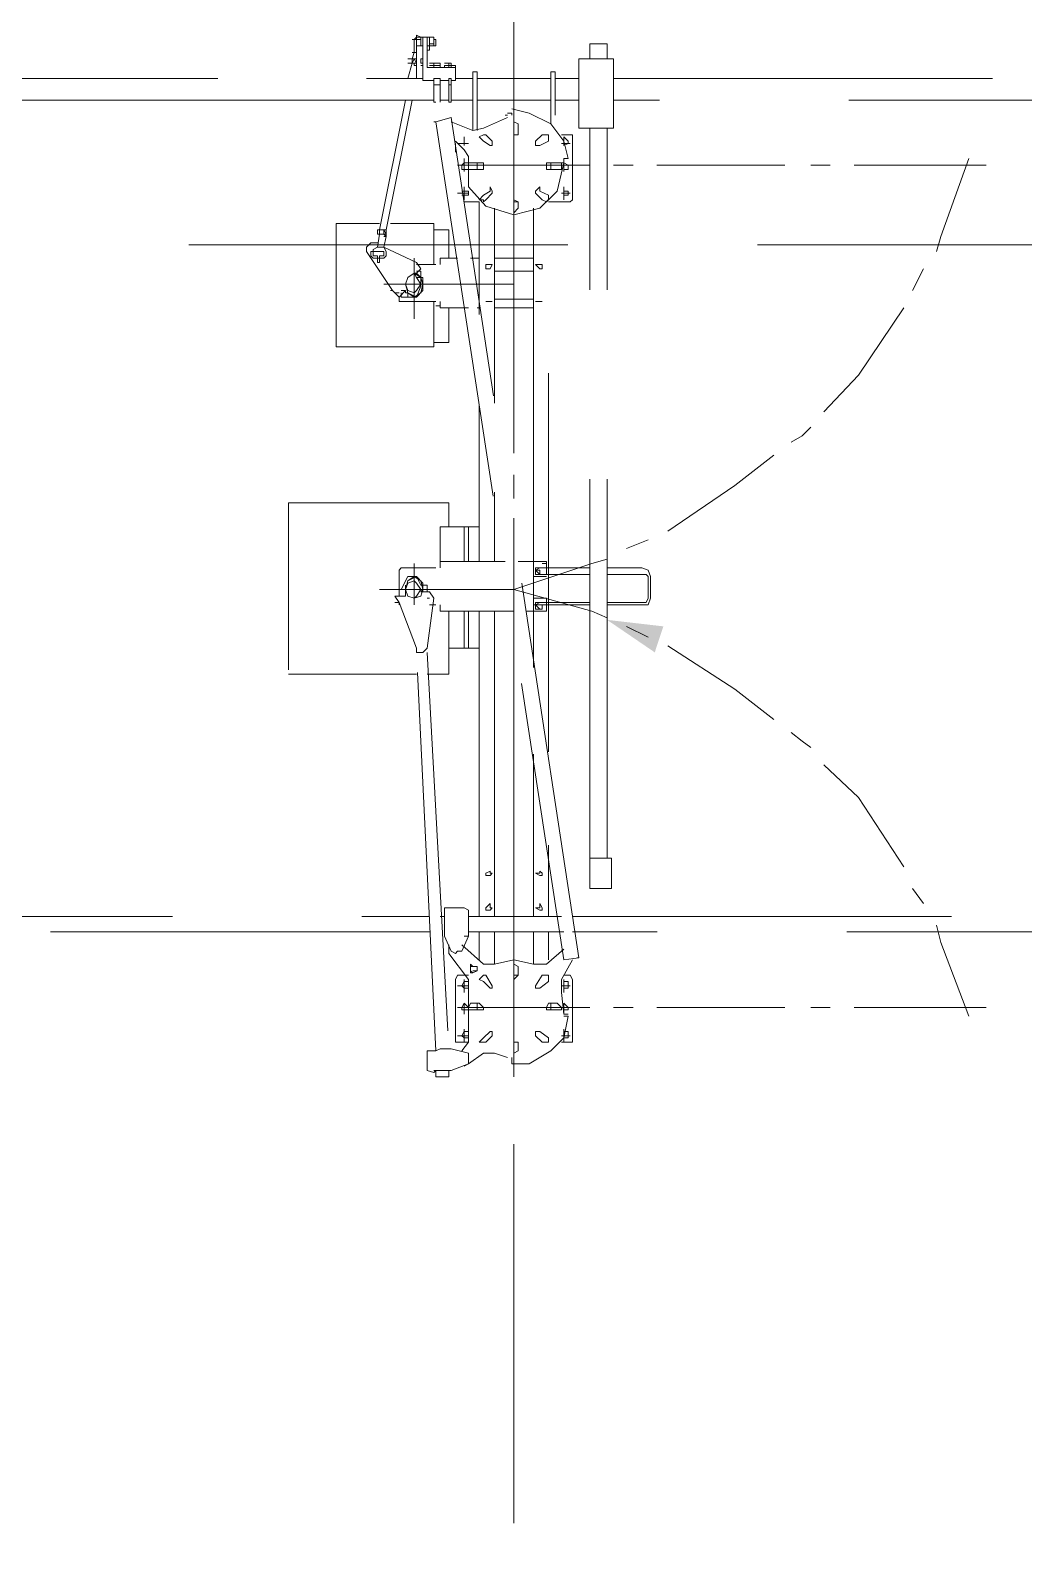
# Model space of a CAD drawing. Header units: millimetres. Extents: x 37084 to 180780, y -153145 to -16322.
# Drawn here: x 55059 to 58008, y -51092 to -46598 of the extents above; entities that cross this region are included whole.
import ezdxf

# ---------------------------------------------------------------- set-up
doc = ezdxf.new("R2010")
doc.units = ezdxf.units.MM
doc.header["$MEASUREMENT"] = 0
doc.linetypes.add('HIDDEN', pattern=[0.375, 0.25, -0.125])
doc.layers.add('1_Tuonglai', color=6, linetype='HIDDEN')

# ---------------------------------------------------------------- blocks, each defined once
blk = doc.blocks.new('MC DUOG VONG 22kV')
at = {"linetype": 'ByBlock', "lineweight": -2, "ltscale": 4500}
blk.add_hatch(color=0, dxfattribs=at).paths.add_polyline_path([(475480.8, 70730.4), (475558, 70704.7), (475461.5, 70563.2)])
at = {"color": 0, "linetype": 'ByBlock', "lineweight": -2, "ltscale": 4500}
blk.add_line((470268.4, 70286.6), (526308.9, 70286.6), dxfattribs=at)
at = {"color": 0, "linetype": 'ByBlock', "lineweight": -2, "ltscale": 4500, "elevation": 0}
for points in [[(473918.1, 74093.7), (473918.1, 70582.5)], [(476342.5, 70460.3), (476342.5, 74087.3)], [(476387.5, 74087.3), (476387.5, 70460.3)], [(473853.8, 70582.5), (473853.8, 74016.6)], [(474111, 71688.6), (474111, 71296.3)], [(476612.6, 71688.6), (476612.6, 71296.3)], [(474091.7, 71637.2), (474323.2, 71553.6), (474368.2, 71540.7)], [(476368.2, 71540.7), (476419.7, 71553.6), (476638.3, 71637.2)], [(474419.7, 71502.1), (474484, 71470)], [(476258.9, 71470), (476303.9, 71502.1)], [(474535.4, 71444.2), (474734.8, 71309.2), (474844.1, 71206.3)], [(475892.4, 71206.3), (475988.8, 71309.2), (476194.6, 71444.2)], [(474111, 71225.6), (474111, 71167.7)], [(476612.6, 71225.6), (476612.6, 71167.7)], [(474889.1, 71167.7), (474914.9, 71142), (474934.2, 71109.8)], [(475795.9, 71109.8), (475821.6, 71142), (475840.9, 71167.7)], [(474111, 71090.5), (474111, 70711.1)], [(476612.6, 71090.5), (476612.6, 70711.1)], [(474972.7, 71058.4), (475062.8, 70942.6), (475197.8, 70743.3)], [(475538.7, 70743.3), (475667.3, 70942.6), (475757.3, 71058.4)], [(475223.5, 70685.4), (475249.3, 70621.1)], [(475307.1, 70666.1), (475313.6, 70685.4), (475332.9, 70691.8)], [(475326.4, 70666.1), (475326.4, 70679), (475332.9, 70685.4)], [(475326.4, 70666.1), (475326.4, 70679), (475332.9, 70685.4)], [(475332.9, 70691.8), (475397.2, 70691.8)], [(475332.9, 70685.4), (475397.2, 70685.4)], [(475332.9, 70685.4), (475397.2, 70685.4)], [(475397.2, 70691.8), (475416.5, 70685.4), (475416.5, 70666.1)], [(475397.2, 70685.4), (475410, 70679), (475410, 70666.1)], [(475397.2, 70685.4), (475410, 70679), (475410, 70666.1)], [(475480.8, 70621.1), (475512.9, 70685.4)], [(474111, 70640.4), (474111, 70582.5)], [(475307.1, 70563.2), (475307.1, 70666.1)], [(475326.4, 70666.1), (475326.4, 70563.2)], [(475410, 70563.2), (475410, 70666.1)], [(475416.5, 70563.2), (475416.5, 70666.1)], [(476612.6, 70640.4), (476612.6, 70582.5)], [(473795.9, 70563.2), (473750.9, 70563.2), (473750.9, 70511.8), (473795.9, 70511.8)], [(473795.9, 70492.5), (473795.9, 70582.5)], [(473795.9, 70582.5), (474001.7, 70582.5), (474001.7, 70479.6), (473795.9, 70479.6), (473795.9, 70582.5)], [(476168.9, 70563.2), (474001.7, 70563.2)], [(475281.4, 70563.2), (475294.3, 70518.2), (475371.5, 70286.7)], [(475371.5, 70286.7), (475435.8, 70518.2), (475455.1, 70563.2)], [(476168.9, 70576.1), (476258.9, 70576.1), (476258.9, 70511.8), (476168.9, 70511.8), (476168.9, 70576.1)], [(476168.9, 70511.8), (474001.7, 70511.8)], [(474111, 70511.8), (474111, 70119.5)], [(475307.1, 70383.1), (475307.1, 70511.8)], [(475326.4, 70511.8), (475326.4, 70383.1)], [(475410, 70383.1), (475410, 70511.8)], [(475416.5, 70383.1), (475416.5, 70511.8)], [(476612.6, 70511.8), (476612.6, 70119.5)], [(473853.8, 70408.9), (473853.8, 70479.6)], [(473918.1, 70479.6), (473918.1, 70408.9)], [(476464.7, 70479.6), (473969.5, 70100.2)], [(474220.3, 70453.9), (474213.9, 70460.3), (474021, 70460.3), (474021, 70453.9)], [(476471.1, 70434.6), (476464.7, 70479.6)], [(476464.7, 70479.6), (476464.7, 70473.2)], [(476631.9, 70447.4), (476631.9, 70434.6), (476567.6, 70428.2), (476529, 70428.2), (476471.1, 70460.3)], [(476715.5, 70453.9), (476715.5, 70460.3), (476529, 70460.3), (476516.1, 70453.9)], [(473943.8, 70280.2), (473956.7, 70331.7), (473988.8, 70396), (474040.3, 70434.6), (474091.7, 70447.4)], [(473969.5, 70100.2), (473982.4, 70055.2), (476471.1, 70434.6)], [(474021, 70428.2), (474021, 70453.9)], [(474040.3, 70434.6), (474027.4, 70434.6), (474040.3, 70447.4), (474046.7, 70447.4), (474053.1, 70434.6)], [(474027.4, 70434.6), (474053.1, 70434.6)], [(474027.4, 70434.6), (474053.1, 70434.6)], [(474046.7, 70428.2), (474046.7, 70453.9)], [(474046.7, 70428.2), (474046.7, 70453.9)], [(474104.6, 70434.6), (474188.2, 70415.3), (474239.6, 70363.8), (474258.9, 70286.7), (474233.2, 70203.1), (474175.3, 70151.6), (474085.3, 70151.6)], [(474091.7, 70434.6), (474091.7, 70447.4)], [(474091.7, 70434.6), (474130.3, 70434.6)], [(474091.7, 70434.6), (474130.3, 70434.6)], [(474104.6, 70434.6), (474104.6, 70434.6), (474111, 70447.4), (474123.9, 70447.4), (474123.9, 70434.6)], [(474104.6, 70434.6), (474104.6, 70428.2)], [(474123.9, 70389.6), (474123.9, 70383.1), (474104.6, 70383.1), (474104.6, 70428.2), (474123.9, 70428.2), (474123.9, 70389.6)], [(474111, 70447.4), (474111, 70138.8)], [(474111, 70447.4), (474111, 70138.8)], [(474213.9, 70434.6), (474175.3, 70434.6)], [(474213.9, 70434.6), (474175.3, 70434.6)], [(474194.6, 70434.6), (474188.2, 70434.6), (474188.2, 70447.4), (474201, 70447.4), (474201, 70434.6), (474194.6, 70434.6)], [(474194.6, 70428.2), (474194.6, 70453.9)], [(474194.6, 70428.2), (474194.6, 70453.9)], [(474220.3, 70408.9), (474220.3, 70453.9)], [(476342.5, 70151.6), (476342.5, 70428.2)], [(476387.5, 70434.6), (476387.5, 70151.6)], [(476439, 70434.6), (476484, 70383.1), (476484, 70344.6)], [(476516.1, 70453.9), (476516.1, 70434.6)], [(476529, 70434.6), (476567.6, 70434.6)], [(476529, 70434.6), (476567.6, 70434.6)], [(476548.3, 70434.6), (476535.4, 70434.6), (476535.4, 70447.4), (476554.7, 70447.4), (476554.7, 70434.6), (476548.3, 70434.6)], [(476548.3, 70428.2), (476548.3, 70453.9)], [(476548.3, 70428.2), (476548.3, 70453.9)], [(476612.6, 70434.6), (476599.8, 70434.6), (476612.6, 70447.4), (476619, 70447.4), (476619, 70434.6)], [(476599.8, 70434.6), (476631.9, 70434.6)], [(476599.8, 70434.6), (476631.9, 70434.6)], [(476619, 70389.6), (476619, 70383.1), (476612.6, 70383.1), (476599.8, 70389.6), (476599.8, 70415.3), (476612.6, 70428.2), (476619, 70428.2), (476619, 70389.6)], [(476638.3, 70447.4), (476702.6, 70434.6), (476741.2, 70396), (476779.8, 70331.7), (476779.8, 70280.2)], [(476638.3, 70447.4), (476638.3, 70434.6)], [(476715.5, 70434.6), (476676.9, 70434.6)], [(476715.5, 70434.6), (476676.9, 70434.6)], [(476683.4, 70434.6), (476683.4, 70447.4), (476702.6, 70447.4), (476702.6, 70434.6)], [(476696.2, 70428.2), (476696.2, 70453.9)], [(476696.2, 70428.2), (476696.2, 70453.9)], [(476715.5, 70453.9), (476715.5, 70428.2)], [(473834.5, 70396), (473834.5, 70408.9)], [(473924.5, 70408.9), (473834.5, 70408.9)], [(473988.8, 70396), (473834.5, 70396)], [(473853.8, 70177.3), (473853.8, 70396)], [(473918.1, 70396), (473918.1, 70177.3)], [(473924.5, 70408.9), (473963.1, 70408.9)], [(474053.1, 70363.8), (474053.1, 70351), (474040.3, 70351), (474021, 70370.3), (474021, 70389.6), (474040.3, 70389.6), (474053.1, 70363.8)], [(474104.6, 70396), (474123.9, 70396)], [(474194.6, 70351), (474188.2, 70351), (474175.3, 70363.8), (474188.2, 70363.8), (474201, 70389.6), (474213.9, 70389.6), (474220.3, 70383.1), (474213.9, 70370.3), (474194.6, 70351)], [(474220.3, 70396), (474220.3, 70408.9)], [(474220.3, 70396), (474220.3, 70389.6)], [(475853.8, 70389.6), (474220.3, 70389.6)], [(474406.8, 70351), (474406.8, 70370.3), (474419.7, 70370.3), (474419.7, 70363.8), (474406.8, 70351)], [(474516.1, 70351), (474516.1, 70370.3), (474516.1, 70351)], [(475294.3, 70383.1), (475287.9, 70383.1), (475287.9, 70370.3)], [(475287.9, 70351), (475287.9, 70370.3)], [(475294.3, 70383.1), (475294.3, 70370.3)], [(475294.3, 70383.1), (475326.4, 70383.1)], [(475307.1, 70363.8), (475307.1, 70383.1)], [(475307.1, 70363.8), (475307.1, 70370.3)], [(475307.1, 70370.3), (475307.1, 70363.8)], [(475307.1, 70363.8), (475307.1, 70370.3)], [(475313.6, 70351), (475326.4, 70363.8), (475326.4, 70370.3)], [(475326.4, 70383.1), (475326.4, 70370.3)], [(475326.4, 70383.1), (475326.4, 70363.8)], [(475326.4, 70370.3), (475326.4, 70363.8)], [(475326.4, 70370.3), (475326.4, 70363.8)], [(475332.9, 70383.1), (475332.9, 70344.6)], [(475410, 70383.1), (475397.2, 70383.1), (475397.2, 70344.6)], [(475410, 70383.1), (475435.8, 70383.1), (475435.8, 70370.3)], [(475410, 70363.8), (475410, 70383.1)], [(475410, 70370.3), (475410, 70363.8), (475410, 70370.3)], [(475410, 70370.3), (475410, 70363.8)], [(475410, 70370.3), (475410, 70363.8)], [(475416.5, 70383.1), (475416.5, 70363.8)], [(475416.5, 70370.3), (475429.3, 70370.3)], [(475416.5, 70351), (475429.3, 70363.8), (475429.3, 70370.3)], [(475416.5, 70370.3), (475429.3, 70370.3)], [(475429.3, 70370.3), (475429.3, 70363.8)], [(475435.8, 70351), (475435.8, 70370.3)], [(476342.5, 70389.6), (476130.3, 70389.6)], [(476213.9, 70351), (476213.9, 70363.8), (476207.5, 70363.8), (476213.9, 70370.3), (476220.3, 70370.3), (476220.3, 70363.8), (476213.9, 70351)], [(476316.8, 70351), (476316.8, 70363.8), (476303.9, 70363.8), (476316.8, 70370.3), (476323.2, 70370.3), (476323.2, 70363.8), (476316.8, 70351)], [(476471.1, 70389.6), (476387.5, 70389.6)], [(476554.7, 70363.8), (476554.7, 70351), (476548.3, 70351), (476516.1, 70370.3), (476516.1, 70389.6), (476535.4, 70389.6), (476554.7, 70363.8)], [(476619, 70396), (476599.8, 70396)], [(476696.2, 70351), (476683.4, 70351), (476683.4, 70363.8), (476702.6, 70389.6), (476715.5, 70389.6), (476715.5, 70370.3), (476696.2, 70351)], [(475287.9, 70344.6), (474239.6, 70344.6)], [(474387.5, 70344.6), (474387.5, 70228.8)], [(474426.1, 70228.8), (474426.1, 70344.6)], [(474509.7, 70344.6), (474509.7, 70228.8)], [(474535.4, 70228.8), (474535.4, 70344.6)], [(475287.9, 70344.6), (475287.9, 70351)], [(475287.9, 70299.5), (475287.9, 70344.6)], [(475294.3, 70344.6), (475287.9, 70344.6)], [(475429.3, 70344.6), (475294.3, 70344.6)], [(475326.4, 70363.8), (475313.6, 70363.8), (475313.6, 70351), (475307.1, 70363.8)], [(475307.1, 70351), (475307.1, 70363.8), (475307.1, 70351)], [(475307.1, 70363.8), (475307.1, 70351)], [(475307.1, 70351), (475313.6, 70351), (475307.1, 70351)], [(475326.4, 70363.8), (475326.4, 70351), (475313.6, 70351)], [(475326.4, 70363.8), (475326.4, 70351)], [(475416.5, 70363.8), (475416.5, 70351), (475410, 70363.8), (475416.5, 70351)], [(475410, 70351), (475410, 70363.8)], [(475410, 70363.8), (475410, 70351)], [(475416.5, 70351), (475410, 70351)], [(475429.3, 70363.8), (475429.3, 70351), (475416.5, 70351)], [(475416.5, 70351), (475416.5, 70344.6)], [(475429.3, 70363.8), (475429.3, 70351)], [(475435.8, 70344.6), (475429.3, 70344.6)], [(475435.8, 70344.6), (475435.8, 70351)], [(475435.8, 70344.6), (475435.8, 70325.3)], [(475603, 70344.6), (475435.8, 70344.6)], [(476342.5, 70344.6), (475860.2, 70344.6)], [(476484, 70344.6), (476387.5, 70344.6)], [(476484, 70228.8), (476471.1, 70286.7), (476484, 70344.6)], [(473898.8, 70286.7), (474368.2, 70286.7)], [(473898.8, 70286.7), (474368.2, 70286.7)], [(473963.1, 70280.2), (473956.7, 70280.2)], [(473956.7, 70280.2), (473956.7, 70267.4)], [(474021, 70299.5), (474021, 70286.7), (474027.4, 70286.7), (473982.4, 70286.7), (473982.4, 70286.7), (473988.8, 70299.5), (474021, 70299.5)], [(474021, 70286.7), (474021, 70299.5)], [(474220.3, 70286.7), (474213.9, 70286.7), (474213.9, 70286.7), (474220.3, 70299.5), (474239.6, 70299.5), (474252.5, 70286.7), (474220.3, 70286.7)], [(474220.3, 70286.7), (474220.3, 70299.5)], [(474445.4, 70286.7), (474509.7, 70286.7)], [(474445.4, 70286.7), (474509.7, 70286.7)], [(474464.7, 69900.8), (474464.7, 70286.7)], [(474574, 70286.7), (474966.3, 70286.7)], [(474574, 70286.7), (474966.3, 70286.7)], [(475030.6, 70286.7), (475101.4, 70286.7)], [(475030.6, 70286.7), (475101.4, 70286.7)], [(475159.2, 70286.7), (475545.1, 70286.7)], [(475159.2, 70286.7), (475545.1, 70286.7)], [(475371.5, 70286.7), (475371.5, 69888)], [(475435.8, 70286.7), (475435.8, 70068)], [(475609.4, 70286.7), (475686.6, 70286.7)], [(475609.4, 70286.7), (475686.6, 70286.7)], [(475744.4, 70286.7), (476130.3, 70286.7)], [(475744.4, 70286.7), (476130.3, 70286.7)], [(476207.5, 70286.7), (476271.8, 70286.7)], [(476207.5, 70286.7), (476271.8, 70286.7)], [(476336.1, 70286.7), (476818.4, 70286.7)], [(476336.1, 70286.7), (476818.4, 70286.7)], [(476516.1, 70299.5), (476529, 70286.7), (476484, 70286.7), (476484, 70286.7), (476490.4, 70299.5), (476516.1, 70299.5)], [(476516.1, 70299.5), (476516.1, 70286.7)], [(476715.5, 70286.7), (476715.5, 70299.5), (476741.2, 70299.5), (476747.7, 70286.7), (476715.5, 70286.7)], [(476715.5, 70299.5), (476715.5, 70286.7)], [(476760.5, 70280.2), (476779.8, 70280.2)], [(473963.1, 70267.4), (473963.1, 70261)], [(473969.5, 70267.4), (474001.7, 70196.6), (474008.1, 70164.5), (473982.4, 70100.2)], [(475287.9, 70068), (475287.9, 70261)], [(476786.2, 70138.8), (476779.8, 70151.6), (476747.7, 70196.6), (476747.7, 70228.8), (476760.5, 70267.4)], [(474001.7, 70196.6), (474008.1, 70164.5)], [(474040.3, 70222.4), (474053.1, 70222.4), (474053.1, 70215.9), (474040.3, 70196.6), (474027.4, 70183.8), (474021, 70196.6), (474021, 70203.1), (474040.3, 70222.4)], [(474104.6, 70183.8), (474104.6, 70196.6), (474123.9, 70196.6), (474123.9, 70151.6), (474104.6, 70151.6), (474104.6, 70183.8)], [(474188.2, 70215.9), (474175.3, 70215.9), (474188.2, 70222.4), (474194.6, 70222.4), (474213.9, 70203.1), (474220.3, 70196.6), (474213.9, 70196.6), (474213.9, 70183.8), (474201, 70196.6), (474188.2, 70215.9)], [(474239.6, 70228.8), (474818.4, 70228.8)], [(474406.8, 70203.1), (474406.8, 70222.4), (474419.7, 70215.9), (474419.7, 70203.1), (474406.8, 70203.1)], [(474516.1, 70203.1), (474516.1, 70222.4), (474516.1, 70203.1)], [(475082.1, 70228.8), (475287.9, 70228.8)], [(475435.8, 70228.8), (476342.5, 70228.8)], [(476213.9, 70203.1), (476207.5, 70215.9), (476213.9, 70215.9), (476213.9, 70222.4), (476220.3, 70215.9), (476220.3, 70203.1), (476213.9, 70203.1)], [(476316.8, 70203.1), (476303.9, 70215.9), (476316.8, 70215.9), (476316.8, 70222.4), (476323.2, 70215.9), (476323.2, 70203.1), (476316.8, 70203.1)], [(476387.5, 70228.8), (476484, 70228.8)], [(476484, 70228.8), (476484, 70196.6), (476426.1, 70132.3)], [(476548.3, 70222.4), (476554.7, 70222.4), (476554.7, 70215.9), (476535.4, 70196.6), (476529, 70183.8), (476516.1, 70196.6), (476516.1, 70203.1), (476548.3, 70222.4)], [(476599.8, 70183.8), (476612.6, 70196.6), (476619, 70196.6), (476619, 70151.6), (476612.6, 70151.6), (476599.8, 70158.1), (476599.8, 70183.8)], [(476683.4, 70215.9), (476683.4, 70222.4), (476696.2, 70222.4), (476715.5, 70203.1), (476715.5, 70183.8), (476702.6, 70196.6), (476683.4, 70215.9)], [(473834.5, 70164.5), (473834.5, 70177.3)], [(473924.5, 70177.3), (473834.5, 70177.3)], [(473924.5, 70164.5), (473834.5, 70164.5)], [(473853.8, 70113), (473853.8, 70164.5)], [(473918.1, 70164.5), (473918.1, 70100.2)], [(473943.8, 70177.3), (473924.5, 70177.3)], [(473943.8, 70164.5), (473924.5, 70164.5)], [(473963.1, 70177.3), (473943.8, 70177.3)], [(473963.1, 70164.5), (473943.8, 70164.5)], [(474008.1, 70177.3), (473963.1, 70177.3)], [(474008.1, 70164.5), (473963.1, 70164.5)], [(474040.3, 70113), (474066, 70138.8), (474085.3, 70151.6)], [(474046.7, 70151.6), (474046.7, 70119.5)], [(474046.7, 70151.6), (474046.7, 70119.5)], [(474104.6, 70177.3), (474123.9, 70177.3)], [(474123.9, 70151.6), (474123.9, 70132.3), (474111, 70132.3), (474104.6, 70138.8), (474104.6, 70151.6)], [(474188.2, 70132.3), (474188.2, 70151.6), (474201, 70151.6), (474201, 70138.8)], [(474194.6, 70151.6), (474194.6, 70119.5)], [(474194.6, 70151.6), (474194.6, 70119.5)], [(474220.3, 70183.8), (474554.7, 70183.8)], [(474220.3, 70177.3), (474220.3, 70183.8)], [(474220.3, 70164.5), (474220.3, 70177.3)], [(474220.3, 70138.8), (474220.3, 70164.5)], [(474239.6, 70183.8), (474368.2, 70183.8)], [(474387.5, 70158.1), (474387.5, 70183.8)], [(474535.4, 70183.8), (474535.4, 70177.3)], [(474535.4, 70151.6), (474535.4, 70068)], [(474824.8, 70183.8), (475287.9, 70183.8)], [(475185, 70068), (475185, 70183.8)], [(475185, 70151.6), (475287.9, 70151.6)], [(475435.8, 70183.8), (476342.5, 70183.8)], [(475435.8, 70151.6), (475545.1, 70151.6)], [(475545.1, 70093.7), (475545.1, 70183.8)], [(476316.8, 70132.3), (476316.8, 70138.8), (476323.2, 70151.6)], [(476336.1, 70151.6), (476323.2, 70151.6)], [(476342.5, 70151.6), (476336.1, 70151.6)], [(476400.4, 70151.6), (476342.5, 70151.6)], [(476387.5, 70183.8), (476471.1, 70183.8)], [(476387.5, 70183.8), (476471.1, 70183.8)], [(476400.4, 70151.6), (476400.4, 70138.8)], [(476445.4, 70132.3), (476400.4, 70151.6)], [(476400.4, 70151.6), (476400.4, 70138.8)], [(476426.1, 70093.7), (476451.8, 70093.7), (476529, 70151.6), (476567.6, 70151.6)], [(476490.4, 70164.5), (476484, 70158.1), (476490.4, 70158.1), (476490.4, 70164.5)], [(476503.3, 70158.1), (476509.7, 70164.5), (476503.3, 70177.3), (476490.4, 70177.3), (476490.4, 70164.5)], [(476490.4, 70177.3), (476490.4, 70164.5)], [(476503.3, 70177.3), (476490.4, 70177.3)], [(476503.3, 70158.1), (476490.4, 70158.1), (476503.3, 70158.1)], [(476503.3, 70177.3), (476503.3, 70164.5)], [(476509.7, 70164.5), (476503.3, 70177.3)], [(476503.3, 70158.1), (476509.7, 70158.1)], [(476509.7, 70158.1), (476509.7, 70164.5)], [(476516.1, 70151.6), (476516.1, 70119.5)], [(476548.3, 70132.3), (476535.4, 70138.8), (476535.4, 70151.6), (476554.7, 70151.6), (476554.7, 70138.8), (476548.3, 70132.3)], [(476548.3, 70151.6), (476548.3, 70119.5)], [(476548.3, 70151.6), (476548.3, 70119.5)], [(476676.9, 70151.6), (476567.6, 70151.6)], [(476619, 70177.3), (476599.8, 70177.3)], [(476619, 70151.6), (476619, 70132.3), (476612.6, 70132.3), (476599.8, 70138.8), (476612.6, 70151.6)], [(476676.9, 70151.6), (476715.5, 70151.6), (476741.2, 70132.3)], [(476696.2, 70132.3), (476683.4, 70138.8), (476683.4, 70151.6), (476702.6, 70151.6), (476702.6, 70138.8), (476696.2, 70132.3)], [(476696.2, 70151.6), (476696.2, 70119.5)], [(476696.2, 70151.6), (476696.2, 70119.5)], [(476715.5, 70151.6), (476715.5, 70119.5)], [(476747.7, 70151.6), (476734.8, 70100.2)], [(476747.7, 70151.6), (476760.5, 70151.6)], [(476760.5, 70151.6), (476779.8, 70151.6)], [(476799.1, 70100.2), (476779.8, 70151.6)], [(473821.6, 70113), (473815.2, 70113), (473815.2, 70100.2), (473821.6, 70100.2)], [(473821.6, 70035.9), (473821.6, 70113)], [(473840.9, 70113), (473821.6, 70113)], [(473860.2, 70113), (473840.9, 70113)], [(473860.2, 70113), (473860.2, 70100.2)], [(473860.2, 70113), (473860.2, 70100.2)], [(474027.4, 70138.8), (474053.1, 70138.8)], [(474027.4, 70138.8), (474053.1, 70138.8)], [(474046.7, 70113), (474072.4, 70113)], [(474091.7, 70138.8), (474130.3, 70138.8)], [(474091.7, 70138.8), (474130.3, 70138.8)], [(474213.9, 70138.8), (474175.3, 70138.8)], [(474213.9, 70138.8), (474175.3, 70138.8)], [(474201, 70138.8), (474201, 70132.3)], [(474387.5, 70068), (474387.5, 70119.5)], [(475185, 70138.8), (475287.9, 70138.8)], [(475435.8, 70138.8), (475545.1, 70138.8)], [(476316.8, 70132.3), (476316.8, 70093.7)], [(476445.4, 70132.3), (476445.4, 70119.5), (476451.8, 70113), (476445.4, 70100.2)], [(476516.1, 70119.5), (476529, 70113), (476715.5, 70113), (476715.5, 70119.5)], [(476529, 70138.8), (476567.6, 70138.8)], [(476529, 70138.8), (476567.6, 70138.8)], [(476599.8, 70138.8), (476631.9, 70138.8)], [(476599.8, 70138.8), (476631.9, 70138.8)], [(476715.5, 70138.8), (476676.9, 70138.8)], [(476715.5, 70138.8), (476676.9, 70138.8)], [(473808.8, 70100.2), (473808.8, 70093.7)], [(473815.2, 70093.7), (473808.8, 70093.7), (473808.8, 70100.2), (473815.2, 70100.2)], [(473808.8, 70093.7), (473808.8, 70100.2)], [(473808.8, 70093.7), (473808.8, 70080.9)], [(473815.2, 70068), (473808.8, 70068), (473808.8, 70048.7), (473815.2, 70048.7)], [(473815.2, 70100.2), (473815.2, 70093.7)], [(473815.2, 70100.2), (473815.2, 70093.7), (473821.6, 70093.7)], [(473815.2, 70093.7), (473815.2, 70080.9)], [(473815.2, 70093.7), (473815.2, 70080.9), (473821.6, 70080.9)], [(473815.2, 70068), (473815.2, 70055.2)], [(473821.6, 70048.7), (473821.6, 70068), (473815.2, 70068), (473821.6, 70068)], [(473815.2, 70068), (473815.2, 70048.7), (473821.6, 70048.7)], [(473821.6, 70093.7), (473821.6, 70100.2)], [(473853.8, 70100.2), (473860.2, 70100.2)], [(473853.8, 70093.7), (473853.8, 70100.2)], [(473860.2, 70093.7), (473853.8, 70093.7)], [(473853.8, 70068), (473860.2, 70068)], [(473853.8, 70048.7), (473853.8, 70068)], [(473924.5, 70100.2), (473924.5, 70093.7), (473860.2, 70093.7)], [(473860.2, 70100.2), (473879.5, 70100.2)], [(473860.2, 70093.7), (473860.2, 70068)], [(473860.2, 70068), (473879.5, 70068)], [(473879.5, 70100.2), (473873.1, 70100.2), (473873.1, 70093.7), (473879.5, 70093.7)], [(473873.1, 70055.2), (473873.1, 70068), (473879.5, 70068)], [(473924.5, 70100.2), (473879.5, 70100.2)], [(473879.5, 70068), (473924.5, 70068)], [(473918.1, 70093.7), (473918.1, 70068)], [(474387.5, 70093.7), (474303.9, 70093.7)], [(474368.2, 70048.7), (474303.9, 70048.7), (474303.9, 70093.7)], [(474400.4, 70068), (474387.5, 70068)], [(474400.4, 70068), (474406.8, 70068)], [(474529, 70068), (474516.1, 70068)], [(474529, 70068), (474535.4, 70068)], [(474529, 70068), (474529, 70055.2)], [(474638.3, 70048.7), (474638.3, 70093.7), (474535.4, 70093.7)], [(475609.4, 69617.9), (475114.2, 69617.9), (475114.2, 70093.7)], [(475114.2, 70093.7), (475185, 70093.7)], [(475185, 70068), (475287.9, 70068)], [(475287.9, 70068), (475294.3, 70068)], [(475294.3, 70068), (475307.1, 70068)], [(475416.5, 70068), (475429.3, 70068)], [(475429.3, 70068), (475435.8, 70068)], [(475435.8, 70093.7), (475622.3, 70093.7)], [(475558, 70029.4), (476734.8, 70093.7)], [(475622.3, 70093.7), (475622.3, 70029.4)], [(476323.2, 70080.9), (476316.8, 70080.9), (476316.8, 70093.7)], [(476336.1, 70080.9), (476323.2, 70080.9)], [(476336.1, 70080.9), (476323.2, 70080.9)], [(476342.5, 70080.9), (476336.1, 70080.9)], [(476342.5, 70068), (476342.5, 70080.9)], [(476400.4, 70080.9), (476342.5, 70080.9)], [(476400.4, 70080.9), (476445.4, 70100.2)], [(476734.8, 70100.2), (476734.8, 70093.7)], [(476734.8, 70093.7), (476734.8, 70068), (476741.2, 70055.2)], [(476734.8, 70093.7), (476734.8, 70080.9)], [(476799.1, 70100.2), (476799.1, 70093.7)], [(476799.1, 70093.7), (476818.4, 70093.7)], [(476799.1, 70093.7), (476799.1, 70055.2)], [(476799.1, 70093.7), (476799.1, 70080.9)], [(476818.4, 70055.2), (476818.4, 70093.7)], [(473731.6, 70048.7), (473731.6, 70035.9)], [(473731.6, 70048.7), (473738, 70048.7)], [(473731.6, 70048.7), (473731.6, 70035.9)], [(473731.6, 70048.7), (473738, 70048.7)], [(473731.6, 70029.4), (473731.6, 70035.9)], [(473731.6, 70035.9), (473731.6, 70029.4)], [(473770.2, 70035.9), (473731.6, 70035.9)], [(473738, 70035.9), (473731.6, 70035.9)], [(473731.6, 70035.9), (473731.6, 70029.4)], [(473731.6, 70029.4), (473731.6, 70016.6)], [(473731.6, 70016.6), (473731.6, 70029.4)], [(473815.2, 70029.4), (473731.6, 70029.4)], [(473731.6, 70010.1), (473731.6, 70016.6)], [(473731.6, 70016.6), (473731.6, 70010.1)], [(473738, 70016.6), (473731.6, 70016.6), (473738, 70016.6)], [(473738, 70048.7), (473738, 70055.2)], [(473738, 70055.2), (473738, 70048.7)], [(473757.3, 70055.2), (473738, 70055.2), (473757.3, 70055.2)], [(473738, 70048.7), (473750.9, 70048.7), (473738, 70048.7)], [(473750.9, 70035.9), (473738, 70035.9)], [(473738, 70016.6), (473821.6, 70016.6)], [(473789.5, 70016.6), (473738, 70016.6)], [(473750.9, 70048.7), (473757.3, 70048.7)], [(473750.9, 70048.7), (473750.9, 70035.9)], [(473757.3, 70048.7), (473750.9, 70048.7)], [(473757.3, 70035.9), (473750.9, 70035.9)], [(473757.3, 70055.2), (473757.3, 70048.7)], [(473757.3, 70055.2), (473757.3, 70048.7)], [(473757.3, 70048.7), (473757.3, 70035.9)], [(473757.3, 70048.7), (473757.3, 70035.9)], [(473757.3, 70048.7), (473757.3, 70035.9)], [(473757.3, 70035.9), (473757.3, 70048.7)], [(473757.3, 70048.7), (473757.3, 70035.9)], [(473757.3, 70035.9), (473757.3, 70029.4)], [(473757.3, 70035.9), (473757.3, 70029.4)], [(473757.3, 70016.6), (473757.3, 70010.1)], [(473770.2, 70035.9), (473770.2, 70029.4)], [(473789.5, 70016.6), (473815.2, 70016.6)], [(473795.9, 70010.1), (473795.9, 70016.6), (473795.9, 70010.1)], [(473808.8, 70016.6), (473808.8, 70010.1), (473795.9, 70010.1)], [(473808.8, 70055.2), (473808.8, 70048.7)], [(473808.8, 70048.7), (473808.8, 70055.2)], [(473808.8, 70048.7), (473808.8, 70035.9)], [(473808.8, 70010.1), (473808.8, 70016.6)], [(473815.2, 70048.7), (473815.2, 70035.9)], [(473815.2, 70048.7), (473821.6, 70048.7)], [(473815.2, 70029.4), (473821.6, 70029.4), (473821.6, 70035.9)], [(473815.2, 70016.6), (473815.2, 70010.1)], [(473821.6, 70016.6), (473840.9, 70016.6)], [(473840.9, 70016.6), (473860.2, 70016.6)], [(473860.2, 70048.7), (473853.8, 70048.7)], [(473853.8, 69849.4), (473853.8, 70016.6)], [(473924.5, 70055.2), (473924.5, 70048.7), (473860.2, 70048.7)], [(473860.2, 70048.7), (473860.2, 70016.6)], [(473873.1, 70048.7), (473873.1, 70055.2)], [(473879.5, 70048.7), (473873.1, 70048.7)], [(473918.1, 70048.7), (473918.1, 69849.4)], [(473924.5, 70055.2), (473924.5, 70048.7)], [(473982.4, 70055.2), (473982.4, 70048.7)], [(474516.1, 70048.7), (474651.2, 70048.7), (474651.2, 69759.3), (474284.6, 69759.3), (474284.6, 69888)], [(474284.6, 69920.1), (474284.6, 70048.7), (474406.8, 70048.7)], [(474406.8, 70055.2), (474406.8, 69997.3)], [(474426.1, 70010.1), (474445.4, 70010.1), (474445.4, 70016.6)], [(474464.7, 69965.1), (474445.4, 69971.6), (474432.5, 69990.9), (474445.4, 69997.3), (474464.7, 70010.1), (474484, 69997.3), (474490.4, 69990.9), (474484, 69971.6), (474464.7, 69965.1), (474445.4, 69971.6), (474432.5, 69990.9), (474445.4, 70010.1), (474464.7, 70016.6), (474490.4, 70010.1), (474503.3, 69990.9), (474490.4, 69971.6), (474464.7, 69965.1)], [(474445.4, 70010.1), (474445.4, 70016.6)], [(474445.4, 70016.6), (474484, 70016.6), (474503.3, 69997.3), (474503.3, 69971.6)], [(474516.1, 69952.3), (474516.1, 70055.2)], [(474516.1, 70048.7), (474638.3, 70048.7)], [(475307.1, 70055.2), (475307.1, 69952.3)], [(475371.5, 69965.1), (475352.2, 69971.6), (475345.7, 69990.9), (475352.2, 69997.3), (475371.5, 70010.1), (475390.7, 69997.3), (475397.2, 69990.9), (475390.7, 69971.6), (475371.5, 69965.1), (475345.7, 69971.6), (475332.9, 69990.9), (475345.7, 70010.1), (475371.5, 70016.6), (475390.7, 70010.1), (475397.2, 69990.9), (475390.7, 69971.6), (475371.5, 69965.1)], [(475371.5, 69965.1), (475371.5, 69952.3), (475332.9, 69971.6), (475332.9, 69997.3), (475352.2, 70016.6)], [(475352.2, 70016.6), (475358.6, 70016.6), (475358.6, 70029.4), (475371.5, 70029.4)], [(475358.6, 70010.1), (475358.6, 70016.6), (475352.2, 70016.6)], [(475371.5, 70016.6), (475358.6, 70016.6), (475358.6, 70010.1)], [(475371.5, 70029.4), (475377.9, 70029.4)], [(475377.9, 70016.6), (475371.5, 70016.6)], [(475371.5, 70016.6), (475377.9, 70010.1)], [(475377.9, 70016.6), (475377.9, 70035.9), (475397.2, 70048.7)], [(475377.9, 70035.9), (475377.9, 70029.4)], [(475377.9, 70016.6), (475377.9, 70010.1)], [(475397.2, 70048.7), (475545.1, 70029.4), (475558, 70016.6), (475558, 69997.3), (475545.1, 69997.3)], [(475397.2, 70035.9), (475397.2, 70029.4)], [(475416.5, 70035.9), (475416.5, 70055.2)], [(476741.2, 70055.2), (475545.1, 69997.3)], [(476342.5, 66460.3), (476342.5, 70035.9)], [(476387.5, 70035.9), (476387.5, 66473.2)], [(476741.2, 70055.2), (476741.2, 70048.7)], [(476741.2, 70055.2), (476741.2, 70035.9)], [(476747.7, 70029.4), (476741.2, 70029.4), (476741.2, 70035.9)], [(476747.7, 70029.4), (476786.2, 70029.4)], [(476805.5, 70048.7), (476799.1, 70029.4), (476786.2, 70029.4)], [(476818.4, 70055.2), (476799.1, 70055.2)], [(476799.1, 70055.2), (476799.1, 70048.7)], [(476799.1, 70055.2), (476805.5, 70048.7)], [(473725.2, 69997.3), (473731.6, 70010.1)], [(473757.3, 69990.9), (473738, 69990.9), (473731.6, 69997.3), (473725.2, 69997.3)], [(473738, 70010.1), (473731.6, 70010.1)], [(473738, 70010.1), (473731.6, 70010.1), (473731.6, 69997.3), (473770.2, 69997.3)], [(473738, 70010.1), (473757.3, 70010.1), (473731.6, 70010.1)], [(473738, 70010.1), (473738, 69997.3)], [(473757.3, 69997.3), (473738, 69997.3), (473738, 70010.1)], [(473738, 69990.9), (473738, 69997.3)], [(473738, 69990.9), (473738, 69984.4)], [(473757.3, 70010.1), (473757.3, 69997.3)], [(473757.3, 69997.3), (473757.3, 69997.3)], [(473770.2, 69997.3), (473776.6, 69997.3), (473757.3, 69997.3)], [(473776.6, 69997.3), (473776.6, 69990.9), (473757.3, 69990.9)], [(473776.6, 69997.3), (473795.9, 69997.3)], [(473776.6, 69997.3), (473776.6, 69997.3)], [(473795.9, 69984.4), (473776.6, 69990.9)], [(473776.6, 69990.9), (473776.6, 69984.4)], [(473795.9, 69997.3), (473795.9, 69997.3)], [(473795.9, 69984.4), (473795.9, 69990.9), (473808.8, 69997.3)], [(473795.9, 69997.3), (473808.8, 69997.3)], [(473795.9, 69997.3), (473795.9, 69997.3)], [(473795.9, 69984.4), (473795.9, 69997.3)], [(473808.8, 69997.3), (473795.9, 69990.9)], [(473808.8, 69997.3), (473795.9, 69997.3)], [(473808.8, 69984.4), (473795.9, 69990.9)], [(473795.9, 69984.4), (473795.9, 69990.9)], [(473795.9, 69990.9), (473795.9, 69984.4)], [(473795.9, 69984.4), (473808.8, 69984.4)], [(473795.9, 69984.4), (473795.9, 69971.6)], [(473808.8, 69997.3), (473808.8, 69997.3)], [(473808.8, 69997.3), (473808.8, 69997.3)], [(473808.8, 69984.4), (473808.8, 69990.9), (473815.2, 69990.9), (473815.2, 69997.3), (473808.8, 69997.3)], [(473808.8, 69997.3), (473808.8, 69990.9)], [(473808.8, 69997.3), (473808.8, 69997.3)], [(473808.8, 69997.3), (473808.8, 69990.9)], [(473808.8, 69997.3), (473808.8, 69997.3)], [(473808.8, 69997.3), (473808.8, 69997.3)], [(473808.8, 69984.4), (473808.8, 69997.3)], [(473808.8, 69990.9), (473808.8, 69984.4)], [(473808.8, 69984.4), (473808.8, 69971.6)], [(473853.8, 69971.6), (473808.8, 69984.4)], [(473808.8, 69984.4), (473808.8, 69971.6)], [(473808.8, 69984.4), (473808.8, 69971.6)], [(473815.2, 69997.3), (473853.8, 69997.3)], [(473918.1, 69984.4), (474303.9, 69907.3)], [(474400.4, 69997.3), (474355.4, 69900.8)], [(474567.6, 69990.9), (474387.5, 69990.9)], [(474400.4, 69997.3), (474419.7, 70010.1)], [(474419.7, 70010.1), (474432.5, 69997.3)], [(474426.1, 69997.3), (474426.1, 70010.1)], [(474445.4, 70010.1), (474432.5, 69997.3)], [(474432.5, 69997.3), (474432.5, 69997.3)], [(474432.5, 69997.3), (474432.5, 69990.9)], [(474432.5, 69997.3), (474432.5, 69997.3)], [(474445.4, 69997.3), (474445.4, 70010.1)], [(474445.4, 70010.1), (474471.1, 70010.1), (474503.3, 69997.3), (474490.4, 69971.6)], [(474445.4, 69997.3), (474445.4, 69997.3)], [(474445.4, 69997.3), (474445.4, 69997.3)], [(474490.4, 69965.1), (474490.4, 69971.6)], [(474490.4, 69971.6), (474503.3, 69971.6)], [(474503.3, 69971.6), (474503.3, 69952.3)], [(475416.5, 69990.9), (475294.3, 69990.9)], [(475371.5, 69965.1), (475345.7, 69971.6), (475332.9, 69997.3), (475358.6, 70010.1)], [(475332.9, 69990.9), (475332.9, 69984.4)], [(475332.9, 69990.9), (475332.9, 69984.4)], [(475410, 69945.8), (475545.1, 69997.3)], [(475622.3, 69997.3), (475622.3, 69617.9)], [(474303.9, 69888), (473918.1, 69965.1)], [(474368.2, 69849.4), (474484, 69926.5)], [(474484, 69965.1), (474490.4, 69965.1)], [(474484, 69965.1), (474503.3, 69945.8), (474484, 69926.5)], [(474484, 69965.1), (474484, 69952.3)], [(474490.4, 69965.1), (474484, 69965.1)], [(474484, 69926.5), (474484, 69920.1)], [(474503.3, 69952.3), (474490.4, 69952.3)], [(474490.4, 69945.8), (474490.4, 69933)], [(474516.1, 69945.8), (474503.3, 69945.8)], [(474516.1, 69952.3), (474516.1, 69945.8)], [(475313.6, 69945.8), (475307.1, 69952.3)], [(475313.6, 69945.8), (475390.7, 69945.8)], [(475358.6, 69965.1), (475371.5, 69965.1)], [(475371.5, 69965.1), (475377.9, 69965.1)], [(475371.5, 69965.1), (475371.5, 69952.3)], [(475377.9, 69945.8), (475371.5, 69945.8), (475371.5, 69952.3)], [(475377.9, 69965.1), (475390.7, 69965.1)], [(475390.7, 69965.1), (475377.9, 69965.1)], [(475390.7, 69945.8), (475377.9, 69945.8)], [(475390.7, 69965.1), (475390.7, 69945.8)], [(475390.7, 69965.1), (475390.7, 69952.3)], [(475390.7, 69933), (475410, 69945.8)], [(475390.7, 69945.8), (475390.7, 69933)], [(475410, 69945.8), (475410, 69933)], [(475410, 69945.8), (475416.5, 69945.8)], [(474303.9, 69907.3), (474316.8, 69907.3)], [(474303.9, 69907.3), (474316.8, 69907.3), (474303.9, 69907.3), (474303.9, 69888), (474303.9, 69900.8), (474316.8, 69900.8), (474316.8, 69907.3)], [(474303.9, 69900.8), (474316.8, 69900.8), (474316.8, 69907.3)], [(474316.8, 69888), (474303.9, 69888), (474303.9, 69900.8), (474316.8, 69907.3)], [(474303.9, 69888), (474303.9, 69900.8)], [(474303.9, 69888), (474303.9, 69881.5)], [(474303.9, 69888), (474303.9, 69881.5)], [(474303.9, 69881.5), (474303.9, 69888)], [(474303.9, 69888), (474303.9, 69881.5)], [(474316.8, 69881.5), (474303.9, 69881.5)], [(474316.8, 69900.8), (474316.8, 69907.3)], [(474323.2, 69907.3), (474316.8, 69900.8), (474323.2, 69907.3)], [(474316.8, 69907.3), (474323.2, 69907.3)], [(474316.8, 69907.3), (474316.8, 69900.8)], [(474316.8, 69907.3), (474316.8, 69900.8)], [(474316.8, 69900.8), (474316.8, 69888)], [(474316.8, 69888), (474316.8, 69900.8)], [(474355.4, 69881.5), (474316.8, 69888)], [(474316.8, 69888), (474316.8, 69881.5)], [(474316.8, 69888), (474316.8, 69881.5)], [(474316.8, 69888), (474316.8, 69881.5)], [(474323.2, 69907.3), (474355.4, 69900.8), (474368.2, 69907.3), (474381.1, 69907.3), (474387.5, 69900.8), (474387.5, 69888), (474400.4, 69888), (474400.4, 69881.5), (474387.5, 69881.5), (474387.5, 69868.7), (474381.1, 69862.2), (474368.2, 69862.2), (474368.2, 69868.7), (474361.8, 69868.7), (474355.4, 69881.5)], [(474323.2, 69907.3), (474323.2, 69900.8)], [(474323.2, 69907.3), (474323.2, 69900.8)], [(474342.5, 69881.5), (474342.5, 69868.7)], [(474368.2, 69849.4), (474355.4, 69849.4), (474342.5, 69862.2), (474342.5, 69881.5)], [(474355.4, 69888), (474355.4, 69900.8)], [(474355.4, 69881.5), (474355.4, 69888)], [(474368.2, 69868.7), (474368.2, 69900.8), (474381.1, 69900.8), (474381.1, 69888), (474387.5, 69888), (474387.5, 69881.5), (474381.1, 69881.5), (474381.1, 69868.7), (474368.2, 69868.7)], [(473853.8, 66595.4), (473853.8, 69849.4)], [(473918.1, 69849.4), (473918.1, 66595.4)]]:
    blk.add_lwpolyline(points, dxfattribs=at)

msp = doc.modelspace()

# ---------------------------------------------------------------- linework, layer by layer
at = {"layer": '1_Tuonglai', "lineweight": 20, "ltscale": 4500}
msp.add_line((48779.9, -47234.5, 0), (148587.8, -47241.8, 0), dxfattribs=at)

# ---------------------------------------------------------------- block references
at = {"layer": '1_Tuonglai', "color": 6, "lineweight": 20, "ltscale": 4500, "rotation": 270}
msp.add_blockref('MC DUOG VONG 22kV', (-13791.8, 427112.5, 0), dxfattribs=at)

doc.saveas('drawing.dxf')
